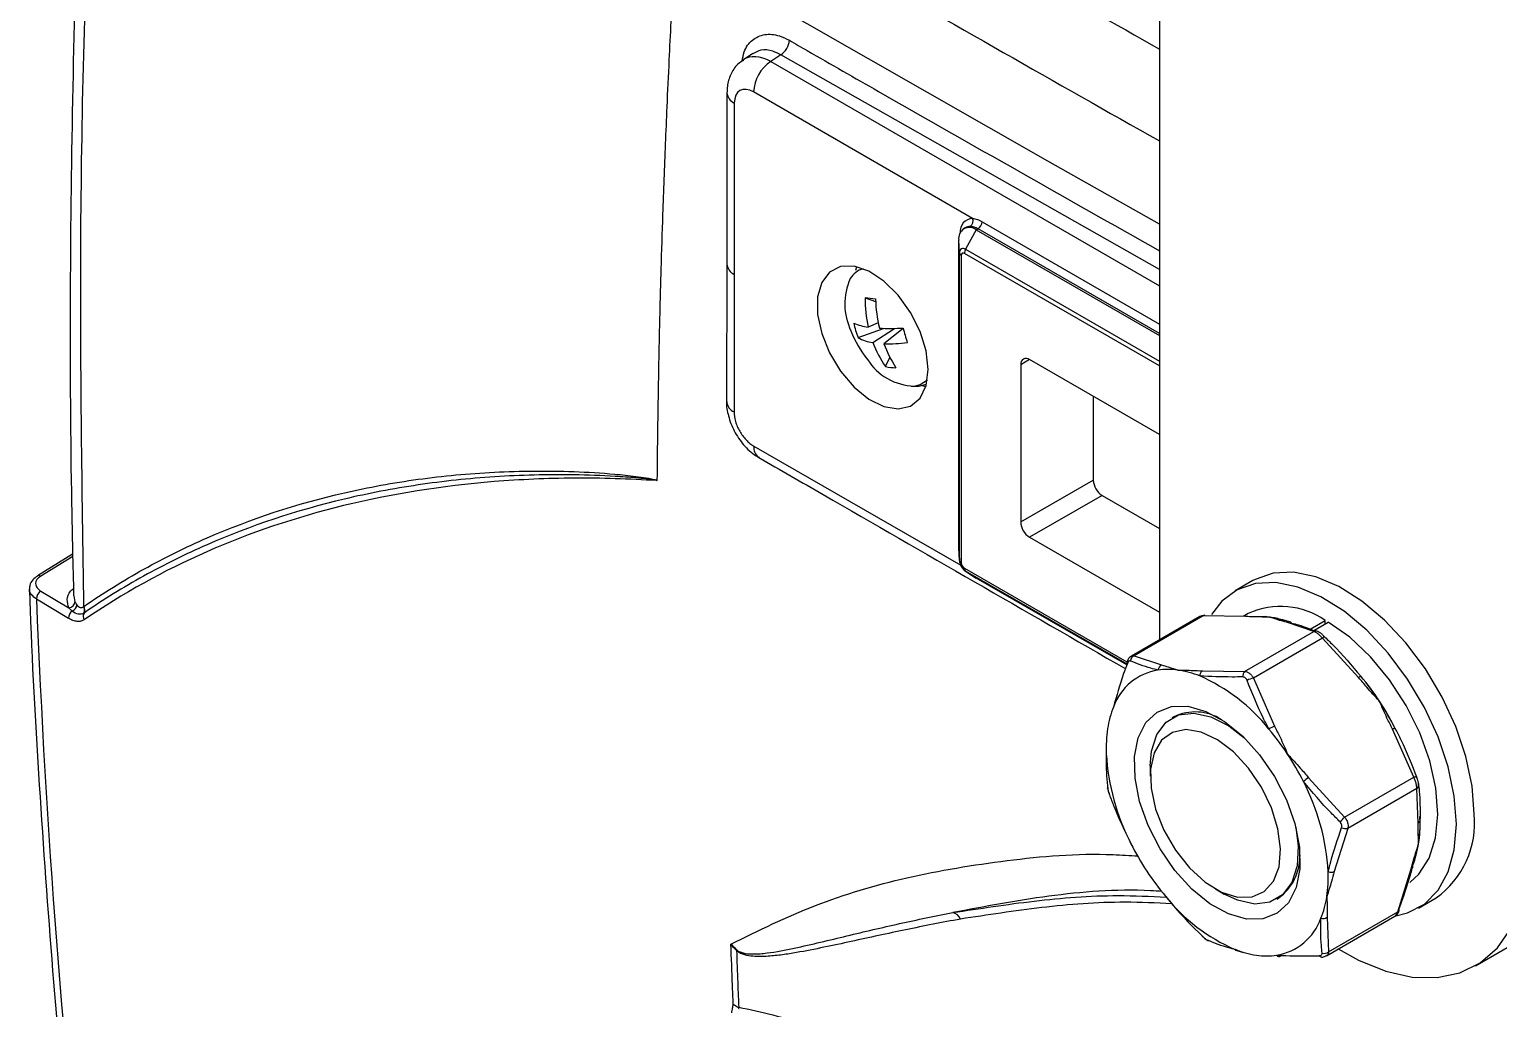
# Model space of a CAD drawing. Extents: x 14.8 to 109.8, y 1.6 to 86.6.
# Drawn here: x 69.389 to 72.897, y 6.432 to 8.771 of the extents above; entities that cross this region are included whole.
import ezdxf

# ---------------------------------------------------------------- set-up
doc = ezdxf.new("R2010")
doc.units = 0
doc.header["$MEASUREMENT"] = 0
doc.layers.add('OBJECT', color=7, linetype='CONTINUOUS')

msp = doc.modelspace()

# ---------------------------------------------------------------- linework, layer by layer
at = {"layer": 'OBJECT'}
for p, q in [((72.0877, 12.7404), (72.0877, 7.3308)), ((71.1171, 8.7141), (71.0943, 8.699)), ((71.1838, 8.7106), (71.1594, 8.6945)), ((72.0877, 8.1978), (71.1838, 8.7106)), ((71.1594, 8.6945), (72.0877, 8.1587)), ((71.055, 8.6199), (71.055, 8.2106)), ((71.0726, 8.5954), (71.0726, 8.1861)), ((71.6415, 8.32), (71.1185, 8.6219)), ((71.6237, 8.2972), (71.6199, 8.2948)), ((71.6503, 8.2923), (71.6249, 8.2461)), ((71.6503, 8.2923), (71.6545, 8.2948)), ((71.6503, 8.2923), (72.0877, 8.0397)), ((72.0877, 8.0447), (71.6545, 8.2948)), ((71.6647, 8.3118), (72.0877, 8.0675)), ((71.6102, 8.2376), (71.6084, 8.268)), ((71.6084, 7.5332), (71.6084, 8.268)), ((71.6249, 8.2461), (72.0877, 7.9789)), ((71.055, 8.2106), (71.0542, 7.8823)), ((71.6102, 7.5028), (71.6102, 8.2376)), ((71.6146, 8.2318), (71.6146, 7.4969)), ((72.0877, 7.9673), (71.622, 8.2361)), ((71.3643, 8.2043), (71.362, 8.1956)), ((71.3849, 8.1298), (71.41, 8.1213)), ((71.4162, 8.07), (71.3922, 8.0602)), ((71.368, 8.0351), (71.429, 8.0571)), ((71.4032, 8.0231), (71.4553, 8.0571)), ((71.4758, 8.0568), (71.4298, 8.0205)), ((71.4336, 7.9657), (71.4442, 7.9876)), ((71.7776, 7.9826), (71.7564, 7.9703)), ((71.7564, 7.9703), (71.7564, 7.5947)), ((72.0877, 7.8035), (71.7776, 7.9826)), ((71.521, 7.9203), (71.5297, 7.9179)), ((71.9296, 7.8948), (71.9296, 7.6947)), ((71.1189, 7.776), (71.6133, 7.4911)), ((71.7564, 7.5947), (71.9296, 7.6947)), ((71.9508, 7.658), (71.7776, 7.558)), ((71.9508, 7.658), (72.0877, 7.579)), ((71.7776, 7.558), (72.0877, 7.3789)), ((69.4928, 7.5178), (69.4086, 7.4657)), ((69.493, 7.5125), (69.4165, 7.4652)), ((71.6102, 7.5028), (71.6084, 7.5332)), ((71.6085, 7.5294), (71.6084, 7.5332)), ((71.6085, 7.5294), (71.6102, 7.5015)), ((71.622, 7.484), (72.0097, 7.2602)), ((71.6238, 7.478), (71.6471, 7.4625)), ((71.6249, 7.4773), (71.6503, 7.4605)), ((72.0103, 7.2548), (71.6249, 7.4773)), ((71.6503, 7.4605), (71.6471, 7.4625)), ((72.0097, 7.253), (71.6503, 7.4605)), ((72.3109, 7.4546), (72.2685, 7.4301)), ((69.4061, 7.4106), (69.4828, 7.3645)), ((69.4169, 7.4294), (69.4839, 7.3892)), ((69.4954, 7.4183), (69.4983, 7.4042)), ((72.1841, 7.3686), (72.0206, 7.2742)), ((72.1923, 7.3702), (72.0274, 7.275)), ((72.2932, 7.3688), (72.1923, 7.3702)), ((72.2997, 7.376), (72.2876, 7.3689)), ((72.2909, 7.2377), (72.4559, 7.3329)), ((72.3982, 7.356), (72.382, 7.3607)), ((72.4559, 7.3329), (72.3909, 7.355)), ((72.4474, 7.3384), (72.4837, 7.3594)), ((72.456, 7.3352), (72.4908, 7.3553)), ((72.4837, 7.3512), (72.4837, 7.3594)), ((72.0877, 7.3308), (72.088, 7.3131)), ((72.4768, 7.3168), (72.3119, 7.2216)), ((72.5633, 7.2227), (72.4768, 7.3168)), ((72.0274, 7.275), (72.0923, 7.2529)), ((72.1901, 7.2391), (72.2909, 7.2377)), ((72.3119, 7.2216), (72.3625, 7.1068)), ((72.1218, 7.1289), (72.1176, 7.1265)), ((72.6947, 6.9849), (72.6441, 7.0996)), ((72.0658, 7.012), (72.0658, 6.9875)), ((72.4433, 6.9837), (72.5297, 6.8896)), ((72.5297, 6.8896), (72.6947, 6.9849)), ((72.7022, 6.9576), (72.5372, 6.8624)), ((72.7057, 6.8753), (72.7022, 6.9576)), ((72.5372, 6.8624), (72.5049, 6.7594)), ((72.6565, 6.663), (72.6888, 6.766)), ((72.2213, 6.7181), (72.2425, 6.7058)), ((72.3676, 6.6934), (72.3718, 6.6959)), ((72.706, 6.6723), (72.7484, 6.6968)), ((72.4863, 6.5583), (72.6499, 6.6527)), ((72.488, 6.6501), (72.4915, 6.5678)), ((72.4915, 6.5678), (72.6565, 6.663)), ((72.8421, 6.5344), (72.9765, 6.612)), ((72.2722, 6.5708), (72.2884, 6.5662)), ((72.4711, 6.5567), (72.3772, 6.558))]:
    msp.add_line(p, q, dxfattribs=at)
at = {"layer": 'OBJECT', "flags": 128}
for points in [[(72.0877, 8.3057), (71.8212, 8.4563), (71.1059, 8.8656)], [(71.5354, 7.9591), (71.5305, 8.0032), (71.5161, 8.0498), (71.4933, 8.0953), (71.4638, 8.1363), (71.4298, 8.1699), (71.3938, 8.1936), (71.3584, 8.2055), (71.3264, 8.2048), (71.3, 8.1916), (71.2812, 8.1668), (71.2715, 8.1323), (71.2715, 8.0906), (71.2812, 8.0448), (71.3, 7.9984), (71.3264, 7.9547), (71.3584, 7.917), (71.3938, 7.8881), (71.4298, 7.8701), (71.4638, 7.8645), (71.4933, 7.8715), (71.5161, 7.8907), (71.5305, 7.9206), (71.5354, 7.9591)], [(71.5025, 7.9194), (71.5167, 7.9231), (71.5335, 7.9341)], [(71.4952, 7.919), (71.5129, 7.9187), (71.5314, 7.9241)], [(72.839, 6.8971), (72.834, 6.9638), (72.8193, 7.034), (72.7952, 7.1056), (72.7626, 7.1762), (72.7225, 7.2436), (72.6762, 7.3056), (72.6253, 7.3602), (72.5712, 7.4057), (72.5158, 7.4406), (72.4608, 7.4637), (72.4081, 7.4744), (72.3592, 7.4722), (72.3159, 7.4573), (72.3109, 7.4546)], [(72.7966, 6.8726), (72.7916, 6.9393), (72.7769, 7.0095), (72.7528, 7.0811), (72.7202, 7.1517), (72.6801, 7.2191), (72.6338, 7.2811), (72.5828, 7.3358), (72.5288, 7.3812), (72.4733, 7.4161), (72.4184, 7.4392), (72.3656, 7.4499), (72.3168, 7.4477), (72.2734, 7.4328), (72.2369, 7.4057), (72.2123, 7.3737)], [(72.3874, 7.3588), (72.3405, 7.3684), (72.3034, 7.3674)], [(72.6856, 6.7335), (72.7071, 6.7531), (72.7317, 6.7915), (72.747, 6.8397), (72.7524, 6.8961), (72.7477, 6.9583), (72.733, 7.0241), (72.709, 7.0909), (72.6766, 7.1562), (72.6369, 7.2175), (72.5916, 7.2725), (72.5422, 7.319), (72.4908, 7.3553)], [(72.5633, 7.2227), (72.5645, 7.2237), (72.5656, 7.2245), (72.5665, 7.2252), (72.5672, 7.2258), (72.5678, 7.2262), (72.5681, 7.2264), (72.5683, 7.2265), (72.5682, 7.2265)], [(72.4109, 6.8739), (72.4218, 6.818), (72.4228, 6.7662), (72.414, 6.7211), (72.3957, 6.685), (72.3689, 6.6597), (72.3349, 6.6464), (72.2955, 6.6459), (72.2525, 6.6581), (72.2082, 6.6825), (72.1647, 6.7177), (72.1243, 6.7622), (72.089, 6.8135), (72.0605, 6.8692), (72.0403, 6.9264), (72.0294, 6.9823), (72.0284, 7.0341), (72.0372, 7.0792), (72.0555, 7.1153), (72.0823, 7.1406), (72.1163, 7.1539), (72.1557, 7.1544), (72.1987, 7.1422), (72.243, 7.1178), (72.2865, 7.0826), (72.3269, 7.0381), (72.3622, 6.9868), (72.3907, 6.9311), (72.4109, 6.8739)], [(72.0658, 7.012), (72.0687, 7.0471), (72.0814, 7.0868), (72.1034, 7.1162), (72.1335, 7.1336), (72.17, 7.138), (72.2107, 7.1291), (72.2532, 7.1076), (72.2894, 7.0798)], [(72.3314, 6.9612), (72.3005, 7.0066), (72.2648, 7.0452), (72.2262, 7.0744), (72.1874, 7.0926), (72.1507, 7.0985), (72.1185, 7.0918), (72.0927, 7.073), (72.075, 7.0431), (72.0665, 7.004), (72.0677, 6.9583), (72.0786, 6.9088), (72.0984, 6.8586), (72.126, 6.8108), (72.1596, 6.7685), (72.197, 6.7343), (72.236, 6.7104), (72.274, 6.6983), (72.3088, 6.6987), (72.338, 6.7115), (72.36, 6.7361), (72.3732, 6.7709), (72.3768, 6.8136), (72.3707, 6.8616), (72.3553, 6.9119), (72.3314, 6.9612)], [(72.6507, 7.1008), (72.6506, 7.1011), (72.6503, 7.1013), (72.6497, 7.1013), (72.649, 7.1012), (72.648, 7.101), (72.6469, 7.1007), (72.6456, 7.1002), (72.6441, 7.0996)], [(72.7021, 6.984), (72.702, 6.9845), (72.7017, 6.9849), (72.7011, 6.9852), (72.7003, 6.9854), (72.6992, 6.9854), (72.6979, 6.9853), (72.6964, 6.9852), (72.6947, 6.9849)], [(71.9645, 6.9567), (71.964, 6.9583), (71.9638, 6.9592)], [(72.413, 6.8656), (72.419, 6.8204), (72.4164, 6.7728), (72.4038, 6.7331), (72.3817, 6.7037), (72.3516, 6.6863), (72.3151, 6.6819), (72.2744, 6.6908), (72.2425, 6.7058)], [(72.6521, 6.6537), (72.6801, 6.6605), (72.7202, 6.6817), (72.7528, 6.7147), (72.7769, 6.7585), (72.7916, 6.8117), (72.7966, 6.8726)], [(72.5144, 6.5745), (72.5627, 6.5477), (72.628, 6.5214), (72.6911, 6.5074), (72.7506, 6.5062), (72.8052, 6.5176), (72.8536, 6.5415), (72.8948, 6.5774), (72.9278, 6.6244), (72.952, 6.6815), (72.9667, 6.7473), (72.9716, 6.8206)], [(72.1899, 6.6048), (72.1899, 6.6048), (72.1902, 6.6049)]]:
    msp.add_lwpolyline(points, dxfattribs=at)
at = {"layer": 'OBJECT'}
for centre, radius, start, end in [((125.4911, 103.1111), 108.6382, 240.103942, 240.556099), ((125.6337, 103.2334), 108.6239, 240.269785, 240.465412), ((71.1575, 8.7494), 0.0468, 304.0976, 354.9363), ((71.2111, 8.6176), 0.0927, 123.8501, 177.3046), ((71.0846, 8.6226), 0.0297, 185.1729, 246.176), ((71.643, 8.2887), 0.0313, 92.7023, 186.1205), ((71.6255, 8.314), 0.0172, 307.5382, 20.4398), ((71.6339, 8.2722), 0.0259, 50.7967, 189.2139), ((71.6351, 8.279), 0.0214, 87.7753, 121.9083), ((71.6413, 8.3143), 0.0235, 304.0839, 353.7835), ((71.6192, 8.2391), 0.00906, 50.7966, 189.2141), ((71.6434, 8.2354), 0.0214, 150.0342, 178.1525), ((71.0846, 8.2132), 0.0297, 185.1434, 246.1764), ((71.6178, 8.2388), 0.00773, 188.8478, 245.1293), ((71.6191, 8.2326), 0.0046, 50.7959, 189.2155), ((71.4854, 8.1155), 0.1489, 156.0807, 205.6573), ((71.3954, 8.1474), 0.0543, 106.1879, 148.2626), ((71.3379, 7.5352), 0.5964, 83.0782, 85.4792), ((71.6926, 8.1268), 0.3076, 179.4447, 192.4999), ((71.7673, 8.1381), 0.3576, 181.7289, 193.0128), ((71.4081, 8.1853), 0.1261, 246.4317, 262.7588), ((71.5773, 8.116), 0.2244, 191.8989, 201.1352), ((71.5954, 8.1468), 0.2624, 201.4013, 218.5933), ((71.418, 8.1246), 0.1026, 240.8277, 261.7365), ((71.4438, 8.5555), 0.4985, 267.1335, 273.6428), ((72.3828, 8.3082), 0.9413, 195.417, 197.6169), ((71.6345, 8.1088), 0.2466, 200.3161, 215.449), ((71.4404, 8.3673), 0.347, 268.2566, 277.507), ((71.6838, 8.1117), 0.2699, 199.7657, 213.3855), ((71.5051, 8.0546), 0.1352, 211.9284, 268.8933), ((71.4576, 8.0797), 0.1165, 258.1201, 270.437), ((71.7693, 7.9724), 0.0131, 50.7968, 189.2139), ((71.0845, 7.8852), 0.0303, 185.4218, 245.4067), ((71.1491, 7.7731), 0.0303, 174.5369, 234.134), ((71.9757, 7.6968), 0.0461, 182.6055, 237.3945), ((71.8024, 7.5968), 0.0461, 182.6055, 237.3945), ((71.6178, 7.5039), 0.00773, 188.8478, 245.1293), ((71.6421, 7.5042), 0.0319, 182.6054, 237.3945), ((71.6307, 7.4977), 0.0162, 182.6048, 237.3948), ((71.6297, 7.4834), 0.00773, 174.8757, 231.1495), ((69.4121, 7.4587), 0.00782, 55.8851, 115.8656), ((69.4286, 7.4102), 0.0225, 121.2262, 178.9918), ((69.4819, 7.4055), 0.0164, 276.8264, 355.3997), ((69.5056, 7.364), 0.0228, 128.4257, 178.7726), ((69.4851, 7.3986), 0.0179, 290.698, 353.5331), ((69.5325, 7.3693), 0.0148, 148.2334, 214.6995), ((69.5064, 7.3845), 0.015, 328.1294, 32.7953), ((69.5073, 7.3848), 0.0147, 328.3381, 33.8658), ((72.1959, 7.3663), 0.00537, 91.1518, 131.9638), ((72.3772, 7.2066), 0.1862, 55.1319, 114.5848), ((72.3206, 7.1549), 0.2145, 73.5567, 81.7885), ((72.3958, 7.3457), 0.0105, 76.9136, 117.8459), ((72.3958, 7.3461), 0.0102, 44.5007, 75.9052), ((72.4609, 7.3217), 0.0122, 66.6157, 114.2233), ((72.4694, 7.326), 0.0118, 309.0915, 340.4176), ((72.0342, 7.26), 0.0165, 114.4895, 171.6855), ((72.1057, 7.1068), 0.1357, 99.1778, 160.3242), ((72.0151, 7.2596), 0.00497, 164.8007, 215.6739), ((72.1004, 7.2385), 0.0165, 119.311, 172.0117), ((72.1076, 7.0773), 0.1652, 81.5089, 98.2017), ((72.0981, 7.0126), 0.2306, 68.1704, 81.5286), ((72.2004, 7.226), 0.0166, 128.4402, 177.8254), ((72.0097, 6.8287), 0.4344, 38.6376, 66.3755), ((72.3039, 7.2256), 0.0176, 137.0753, 184.1832), ((72.3243, 7.164), 0.0589, 102.1718, 117.6926), ((72.092, 6.8252), 0.6228, 33.2358, 40.1176), ((72.0795, 6.8158), 0.6383, 26.4292, 40.0216), ((72.071, 6.8109), 0.6482, 26.5721, 33.2729), ((72.1903, 7.0673), 0.2288, 158.1322, 171.5593), ((72.1731, 7.0233), 0.1174, 57.4726, 115.8907), ((72.2815, 7.0533), 0.3211, 171.4828, 182.1906), ((72.3983, 7.0205), 0.0934, 112.5362, 121.8122), ((71.8728, 6.6986), 0.6228, 33.2358, 40.1176), ((72.492, 7.0714), 0.5322, 183.272, 207.4577), ((71.8518, 6.6843), 0.6482, 26.5721, 33.2729), ((73.0632, 6.195), 1.0032, 128.1662, 129.0279), ((71.9592, 6.7289), 0.5322, 3.272, 27.4577), ((72.6953, 6.9666), 0.0113, 307.3429, 5.7438), ((72.398, 7.0047), 0.1749, 313.6537, 318.8581), ((72.4271, 6.8728), 0.283, 339.6557, 3.6503), ((72.7013, 6.883), 0.00894, 300.0688, 18.0968), ((72.3889, 6.8735), 0.3211, 351.4828, 2.1906), ((72.6213, 6.8749), 0.2188, 305.5009, 5.8111), ((72.5327, 6.8851), 0.0232, 244.0407, 281.1968), ((72.5994, 7.116), 0.6482, 206.5721, 213.2729), ((72.4801, 6.8596), 0.2288, 338.1317, 351.5598), ((72.2995, 6.7964), 0.1238, 305.7262, 1.0383), ((72.6869, 6.7719), 0.00613, 288.4249, 23.7591), ((72.5784, 7.1017), 0.6228, 213.2358, 220.1176), ((72.1697, 6.747), 0.3211, 351.4828, 2.1906), ((72.4976, 6.7785), 0.0205, 249.8519, 290.8785), ((72.4415, 6.9716), 0.4344, 218.6376, 246.3755), ((72.2609, 6.733), 0.2288, 338.1317, 351.5598), ((72.6555, 6.668), 0.00505, 281.2307, 336.3126), ((72.6553, 6.6673), 0.00496, 344.638, 35.6962), ((71.5885, 6.6358), 0.0261, 22.7195, 77.6982), ((72.3455, 6.6935), 0.1357, 279.1778, 340.3242), ((72.4779, 6.6661), 0.0189, 255.7811, 302.1656), ((72.2094, 6.6045), 0.0116, 222.3337, 246.3122), ((71.0418, 6.5936), 0.0429, 327.4042, 329.9327), ((72.3531, 6.7877), 0.2306, 248.1705, 261.5284), ((72.2746, 6.5808), 0.0102, 224.5042, 255.9894), ((72.4802, 6.582), 0.0182, 256.7129, 308.553), ((72.3436, 6.723), 0.1652, 261.5092, 278.2017), ((72.373, 6.5641), 0.00745, 218.2567, 304.7862), ((72.4752, 6.5622), 0.00694, 210.5616, 265.8144)]:
    msp.add_arc(centre, radius, start, end, dxfattribs=at)
for centre, major_axis, ratio, start_param, end_param in [((71.161, 8.5933), (-0.0656, 0.1064), 0.577031, 5.481752, 6.304724), ((71.1186, 8.5688), (-0.0325, 0.0564), 0.576679, 5.498477, 7.068056)]:
    msp.add_ellipse(centre, major_axis=major_axis, ratio=ratio, start_param=start_param, end_param=end_param, dxfattribs=at)
for points, knots in [([(69.5384, 9.7381), (69.535, 9.6782), (69.5226, 9.4612), (69.5049, 9.0814), (69.4909, 8.6006), (69.4855, 8.1161), (69.4877, 7.7217), (69.4933, 7.4908), (69.4951, 7.4183)], [0, 0, 0, 0, 0.07599, 0.274924, 0.483469, 0.693869, 0.903808, 1, 1, 1, 1]), ([(69.5615, 9.7243), (69.5511, 9.5276), (69.5248, 9.0253), (69.5056, 8.2451), (69.5146, 7.6719), (69.519, 7.3926)], [0, 0, 0, 0, 0.248105, 0.633725, 1, 1, 1, 1]), ([(70.9242, 8.8473), (70.9242, 8.8473), (70.9231, 8.8279), (70.9205, 8.7783), (70.9161, 8.6912), (70.9117, 8.594), (70.9065, 8.471), (70.9017, 8.3417), (70.898, 8.2234), (70.8958, 8.1464), (70.8948, 8.1072), (70.8943, 8.0866), (70.8942, 8.0805)], [0.0237699, 0.0237699, 0.0237699, 0.0237699, 0.0237952, 0.04759, 0.0849764, 0.131375, 0.1678241, 0.2374899, 0.2922153, 0.3154556, 0.3337149, 0.3412994, 0.3412994, 0.3412994, 0.3412994]), ([(71.0915, 8.6951), (71.0927, 8.7029), (71.0961, 8.7244), (71.1149, 8.7479), (71.1441, 8.7616), (71.1758, 8.7593), (71.1961, 8.7492), (71.2042, 8.7453)], [0, 0, 0, 0, 0.1334663, 0.3717917, 0.6093444, 0.8458011, 1, 1, 1, 1]), ([(71.2042, 8.7453), (71.2183, 8.7371), (71.2891, 8.6964), (71.5825, 8.528), (71.8637, 8.369), (72.0877, 8.2424)], [0, 0, 0, 0, 0.048345, 0.241725, 1, 1, 1, 1]), ([(71.1838, 8.7106), (71.1773, 8.7138), (71.1611, 8.7219), (71.1369, 8.7244), (71.1232, 8.7164), (71.1171, 8.7128)], [0, 0, 0, 0, 0.264618, 0.670396, 1, 1, 1, 1]), ([(71.0948, 8.6973), (71.0899, 8.6945), (71.0764, 8.6865), (71.063, 8.664), (71.0558, 8.6402), (71.0552, 8.6252), (71.055, 8.6199)], [0, 0, 0, 0, 0.183469, 0.509729, 0.82777, 1, 1, 1, 1]), ([(71.6415, 8.32), (71.6452, 8.3195), (71.6491, 8.3186), (71.6568, 8.3158), (71.6607, 8.314), (71.6647, 8.3118)], [0, 0, 0, 0, 0.5, 0.5, 1, 1, 1, 1]), ([(71.6545, 8.2948), (71.6513, 8.2967), (71.6481, 8.298), (71.6419, 8.2999), (71.6388, 8.3004), (71.6359, 8.3004)], [0, 0, 0, 0, 0.5, 0.5, 1, 1, 1, 1]), ([(71.0726, 8.1861), (71.0726, 8.1254), (71.0725, 8.0649), (71.0723, 8.0043), (71.0722, 7.9554), (71.072, 7.9065), (71.0719, 7.8576)], [0, 0, 0, 0, 0.00565795, 0.00565795, 0.00565795, 0.01022995, 0.01022995, 0.01022995, 0.01022995]), ([(70.8942, 8.0805), (70.893, 8.0296), (70.891, 7.934), (70.8891, 7.8094), (70.8883, 7.7358), (70.888, 7.7066)], [0.3412994, 0.3412994, 0.3412994, 0.3412994, 0.4051377, 0.4612498, 0.4981218, 0.4981218, 0.4981218, 0.4981218]), ([(71.0543, 7.8824), (71.0543, 7.8824), (71.0531, 7.8711), (71.058, 7.8469), (71.0711, 7.8111), (71.0943, 7.778), (71.1154, 7.757), (71.1293, 7.7502), (71.1316, 7.7491)], [0, 0, 0, 0, 0.001183, 0.221488, 0.455856, 0.698694, 0.950986, 1, 1, 1, 1]), ([(71.0719, 7.8576), (71.0718, 7.8505), (71.073, 7.8427), (71.0766, 7.8308), (71.078, 7.8267), (71.0814, 7.8189), (71.0834, 7.815), (71.09, 7.8036), (71.0952, 7.7966), (71.1037, 7.7876), (71.1067, 7.7848), (71.1127, 7.7799), (71.1158, 7.7778), (71.1189, 7.776)], [0, 0, 0, 0, 0.25, 0.25, 0.375, 0.375, 0.5, 0.5, 0.75, 0.75, 0.875, 0.875, 1, 1, 1, 1]), ([(71.1313, 7.7486), (71.1825, 7.7191), (71.4746, 7.5505), (71.7667, 7.3822), (72.0075, 7.2435)], [0, 0, 0, 0, 0.175259, 1, 1, 1, 1]), ([(69.5196, 7.393), (69.5658, 7.425), (69.6135, 7.4545), (69.7119, 7.5092), (69.7624, 7.5341), (69.9181, 7.602), (70.0272, 7.638), (70.1992, 7.6775), (70.2578, 7.6883), (70.3772, 7.7047), (70.438, 7.7104), (70.5621, 7.7167), (70.6253, 7.7173), (70.7221, 7.7137), (70.7547, 7.7118), (70.804, 7.7074), (70.8206, 7.7057), (70.8456, 7.7026), (70.854, 7.7014), (70.8666, 7.6994), (70.8708, 7.6986), (70.8772, 7.6973), (70.8794, 7.6968), (70.8826, 7.696), (70.8837, 7.6957), (70.8854, 7.6951), (70.8859, 7.6949), (70.8867, 7.6945), (70.887, 7.6943), (70.8876, 7.694), (70.888, 7.6937), (70.888, 7.6933)], [0, 0, 0, 0, 0.125, 0.125, 0.25, 0.25, 0.5, 0.5, 0.625, 0.625, 0.75, 0.75, 0.875, 0.875, 0.9375, 0.9375, 0.96875, 0.96875, 0.984375, 0.984375, 0.992188, 0.992188, 0.996094, 0.996094, 0.998047, 0.998047, 0.999023, 0.999023, 0.999512, 0.999512, 1, 1, 1, 1]), ([(70.8879, 7.6934), (70.8879, 7.6935), (70.8878, 7.6936), (70.8876, 7.6936), (70.8876, 7.6937), (70.8873, 7.6938), (70.8872, 7.6938), (70.8868, 7.694), (70.8865, 7.6941), (70.8857, 7.6943), (70.8852, 7.6944), (70.8836, 7.6947), (70.8825, 7.6949), (70.8793, 7.6954), (70.8772, 7.6957), (70.8709, 7.6966), (70.8667, 7.6971), (70.8542, 7.6984), (70.8459, 7.6992), (70.821, 7.7014), (70.8045, 7.7025), (70.7553, 7.7054), (70.7227, 7.7066), (70.6259, 7.7081), (70.5626, 7.7065), (70.4383, 7.6984), (70.3773, 7.6919), (70.2577, 7.6741), (70.199, 7.6629), (70.0266, 7.622), (69.9173, 7.5856), (69.7617, 7.5175), (69.7113, 7.4925), (69.6132, 7.4381), (69.5658, 7.4087), (69.5199, 7.3771)], [0, 0, 0, 0, 0.000122, 0.000122, 0.000244, 0.000244, 0.000488, 0.000488, 0.000977, 0.000977, 0.001953, 0.001953, 0.003906, 0.003906, 0.007813, 0.007813, 0.015625, 0.015625, 0.03125, 0.03125, 0.0625, 0.0625, 0.125, 0.125, 0.25, 0.25, 0.375, 0.375, 0.5, 0.5, 0.75, 0.75, 0.875, 0.875, 1, 1, 1, 1]), ([(70.8879, 7.6933), (70.8211, 7.6976), (70.7552, 7.6996), (70.6254, 7.6988), (70.5615, 7.696), (70.3739, 7.6808), (70.2542, 7.6616), (70.0255, 7.6056), (69.9165, 7.5689), (69.7098, 7.478), (69.6121, 7.4238), (69.5203, 7.3609)], [0, 0, 0, 0, 0.125, 0.125, 0.25, 0.25, 0.5, 0.5, 0.75, 0.75, 1, 1, 1, 1]), ([(69.4091, 7.4653), (69.4049, 7.4625), (69.3965, 7.4568), (69.3898, 7.4451), (69.39, 7.4371), (69.3901, 7.434)], [0, 0, 0, 0, 0.371534, 0.755966, 1, 1, 1, 1]), ([(69.4165, 7.4652), (69.4087, 7.4603), (69.4043, 7.4538), (69.4045, 7.444), (69.4056, 7.4407), (69.4099, 7.4346), (69.413, 7.4318), (69.4169, 7.4294)], [0, 0, 0, 0, 0.5, 0.5, 0.75, 0.75, 1, 1, 1, 1]), ([(69.3895, 7.434), (69.3901, 7.4175), (69.3956, 7.2501), (69.414, 6.9364), (69.4459, 6.4941), (69.4797, 6.1215), (69.5059, 5.899), (69.5152, 5.8196)], [0, 0, 0, 0, 0.029788, 0.301844, 0.575089, 0.848367, 1, 1, 1, 1]), ([(69.4061, 7.4106), (69.402, 7.4137), (69.3939, 7.4199), (69.389, 7.4285), (69.3899, 7.4332), (69.39, 7.434)], [0, 0, 0, 0, 0.454409, 0.908763, 1, 1, 1, 1]), ([(69.4839, 7.3892), (69.4818, 7.3959), (69.4777, 7.4092), (69.483, 7.4259), (69.4922, 7.4336), (69.4947, 7.4358)], [0, 0, 0, 0, 0.420629, 0.841251, 1, 1, 1, 1]), ([(69.5191, 7.3766), (69.5153, 7.3743), (69.5108, 7.3735), (69.5014, 7.3753), (69.4963, 7.3779), (69.4914, 7.3819)], [0, 0, 0, 0, 0.5, 0.5, 1, 1, 1, 1]), ([(69.5029, 7.3966), (69.5052, 7.3933), (69.5081, 7.3911), (69.5138, 7.3898), (69.5166, 7.3907), (69.519, 7.3926)], [0, 0, 0, 0, 0.5, 0.5, 1, 1, 1, 1]), ([(72.1923, 7.3702), (72.1901, 7.3702), (72.1869, 7.3702), (72.1849, 7.3687), (72.1843, 7.3683)], [0, 0, 0, 0, 0.707765, 1, 1, 1, 1]), ([(72.1958, 7.3713), (72.1936, 7.3713), (72.1895, 7.3713), (72.186, 7.3693), (72.1844, 7.3684)], [0, 0, 0, 0, 0.54825, 1, 1, 1, 1]), ([(72.3512, 7.3672), (72.351, 7.3672), (72.3392, 7.3674), (72.3193, 7.3676), (72.3007, 7.3685), (72.2932, 7.3688)], [0, 0, 0, 0, 0.0100393, 0.5998966, 1, 1, 1, 1]), ([(72.3909, 7.355), (72.3853, 7.3565), (72.3715, 7.3602), (72.359, 7.3646), (72.3514, 7.3672), (72.3512, 7.3672)], [0, 0, 0, 0, 0.400105, 0.989964, 1, 1, 1, 1]), ([(69.5203, 7.3609), (69.518, 7.3593), (69.5154, 7.3582), (69.5098, 7.3569), (69.5067, 7.3567), (69.5003, 7.3573), (69.497, 7.3581), (69.49, 7.3606), (69.4864, 7.3623), (69.4828, 7.3645)], [0, 0, 0, 0, 0.25, 0.25, 0.5, 0.5, 0.75, 0.75, 1, 1, 1, 1]), ([(72.403, 7.3532), (72.4087, 7.3517), (72.4298, 7.3463), (72.4473, 7.339), (72.4601, 7.3337)], [0, 0, 0, 0, 0.270696, 1, 1, 1, 1]), ([(72.4768, 7.3168), (72.4748, 7.3191), (72.4708, 7.3236), (72.4643, 7.3289), (72.4593, 7.3318), (72.4567, 7.3326), (72.4559, 7.3329)], [0, 0, 0, 0, 0.28698, 0.578766, 0.858868, 1, 1, 1, 1]), ([(72.4805, 7.322), (72.4794, 7.323), (72.4764, 7.3259), (72.4714, 7.33), (72.4676, 7.3319), (72.4657, 7.3328)], [0, 0, 0, 0, 0.219088, 0.610139, 1, 1, 1, 1]), ([(72.4802, 7.322), (72.4874, 7.315), (72.5184, 7.2849), (72.5466, 7.2519), (72.5682, 7.2265)], [0, 0, 0, 0, 0.230777, 1, 1, 1, 1]), ([(72.0206, 7.2741), (72.019, 7.273), (72.0156, 7.2707), (72.0123, 7.266), (72.011, 7.2624), (72.0105, 7.2608)], [0, 0, 0, 0, 0.3344171, 0.7162708, 1, 1, 1, 1]), ([(72.0179, 7.2624), (72.0175, 7.2625), (72.0165, 7.2628), (72.0147, 7.2623), (72.0126, 7.2603), (72.0116, 7.2579), (72.011, 7.2567)], [0, 0, 0, 0, 0.142535, 0.421894, 0.71162, 1, 1, 1, 1]), ([(72.0841, 7.2408), (72.0784, 7.2422), (72.0538, 7.2483), (72.0335, 7.2563), (72.0179, 7.2624)], [0, 0, 0, 0, 0.230785, 1, 1, 1, 1]), ([(72.0206, 7.2741), (72.022, 7.2747), (72.0242, 7.2757), (72.0265, 7.2752), (72.0274, 7.275)], [0, 0, 0, 0, 0.653642, 1, 1, 1, 1]), ([(72.011, 7.2567), (72.008, 7.2485), (71.995, 7.2132), (71.9854, 7.1789), (71.9779, 7.1525)], [0, 0, 0, 0, 0.230777, 1, 1, 1, 1]), ([(72.0923, 7.2529), (72.0979, 7.2514), (72.1117, 7.2477), (72.1243, 7.2433), (72.1319, 7.2407), (72.132, 7.2407)], [0, 0, 0, 0, 0.400104, 0.98996, 1, 1, 1, 1]), ([(72.132, 7.2407), (72.1322, 7.2407), (72.1441, 7.2405), (72.1639, 7.2403), (72.1826, 7.2394), (72.1901, 7.2391)], [0, 0, 0, 0, 0.010037, 0.599895, 1, 1, 1, 1]), ([(72.2863, 7.2243), (72.278, 7.2243), (72.2423, 7.2239), (72.2092, 7.2254), (72.1838, 7.2267)], [0, 0, 0, 0, 0.230776, 1, 1, 1, 1]), ([(72.2909, 7.2377), (72.2932, 7.2373), (72.2979, 7.2365), (72.3044, 7.232), (72.3091, 7.2267), (72.3112, 7.2229), (72.3119, 7.2216)], [0, 0, 0, 0, 0.286988, 0.57877, 0.858875, 1, 1, 1, 1]), ([(72.2969, 7.2162), (72.2966, 7.2169), (72.2958, 7.2189), (72.2936, 7.2217), (72.2901, 7.224), (72.2875, 7.2242), (72.2863, 7.2243)], [0, 0, 0, 0, 0.142536, 0.421891, 0.711623, 1, 1, 1, 1]), ([(72.349, 7.0999), (72.3445, 7.1087), (72.3247, 7.1467), (72.309, 7.1859), (72.2969, 7.2162)], [0, 0, 0, 0, 0.230785, 1, 1, 1, 1]), ([(72.6129, 7.1665), (72.6127, 7.1667), (72.6026, 7.1777), (72.5855, 7.196), (72.5697, 7.215), (72.5633, 7.2227)], [0, 0, 0, 0, 0.010036, 0.599893, 1, 1, 1, 1]), ([(72.6441, 7.0996), (72.6396, 7.1085), (72.6286, 7.1303), (72.6189, 7.1528), (72.613, 7.1663), (72.6129, 7.1665)], [0, 0, 0, 0, 0.4001067, 0.989964, 1, 1, 1, 1]), ([(72.3625, 7.1068), (72.3669, 7.098), (72.3779, 7.0762), (72.3877, 7.0537), (72.3936, 7.0402), (72.3937, 7.04)], [0, 0, 0, 0, 0.400107, 0.989963, 1, 1, 1, 1]), ([(72.6507, 7.1008), (72.6552, 7.092), (72.6748, 7.0539), (72.6902, 7.0144), (72.7021, 6.984)], [0, 0, 0, 0, 0.230783, 1, 1, 1, 1]), ([(71.9606, 7.041), (71.9604, 7.0342), (71.9594, 7.0045), (71.9623, 6.9775), (71.9645, 6.9567)], [0, 0, 0, 0, 0.230784, 1, 1, 1, 1]), ([(72.3937, 7.04), (72.3938, 7.0398), (72.404, 7.0287), (72.421, 7.0104), (72.4369, 6.9914), (72.4433, 6.9837)], [0, 0, 0, 0, 0.010037, 0.599893, 1, 1, 1, 1]), ([(72.7022, 6.9576), (72.7021, 6.9598), (72.7019, 6.9643), (72.6999, 6.9725), (72.6972, 6.9796), (72.6953, 6.9835), (72.6947, 6.9849)], [0, 0, 0, 0, 0.286986, 0.578769, 0.858871, 1, 1, 1, 1]), ([(72.7065, 6.9677), (72.7063, 6.9689), (72.7059, 6.9719), (72.7043, 6.9778), (72.7027, 6.9829), (72.7017, 6.9852), (72.7016, 6.9855)], [0, 0, 0, 0, 0.229188, 0.5905, 0.95378, 1, 1, 1, 1]), ([(71.9639, 6.9593), (71.9639, 6.9591), (71.9639, 6.9568), (71.9652, 6.9525), (71.9668, 6.9465), (71.968, 6.9435), (71.9684, 6.9425)], [0, 0, 0, 0, 0.03034, 0.468426, 0.823566, 1, 1, 1, 1]), ([(71.9645, 6.9567), (71.9646, 6.9562), (71.9648, 6.9548), (71.9655, 6.9516), (71.9668, 6.9473), (71.9678, 6.9443), (71.9683, 6.9429)], [0, 0, 0, 0, 0.142538, 0.421896, 0.711625, 1, 1, 1, 1]), ([(72.5188, 6.8782), (72.5117, 6.8852), (72.4809, 6.9156), (72.453, 6.9488), (72.4315, 6.9743)], [0, 0, 0, 0, 0.230778, 1, 1, 1, 1]), ([(72.7059, 6.9701), (72.7067, 6.964), (72.7101, 6.9375), (72.7099, 6.9083), (72.7098, 6.8858)], [0, 0, 0, 0, 0.230778, 1, 1, 1, 1]), ([(71.9683, 6.9429), (71.9717, 6.9337), (71.9865, 6.8941), (72.0053, 6.8556), (72.0197, 6.826)], [0, 0, 0, 0, 0.230778, 1, 1, 1, 1]), ([(72.5226, 6.8643), (72.5228, 6.8649), (72.5233, 6.8668), (72.5233, 6.8704), (72.5218, 6.8746), (72.5198, 6.877), (72.5188, 6.8782)], [0, 0, 0, 0, 0.1425404, 0.4218971, 0.7116265, 1, 1, 1, 1]), ([(72.5297, 6.8896), (72.5315, 6.8872), (72.5351, 6.8822), (72.5378, 6.8739), (72.5382, 6.8672), (72.5375, 6.8636), (72.5372, 6.8624)], [0, 0, 0, 0, 0.286984, 0.578769, 0.858871, 1, 1, 1, 1]), ([(72.4906, 6.7593), (72.4925, 6.7671), (72.5012, 6.8013), (72.5133, 6.8369), (72.5226, 6.8643)], [0, 0, 0, 0, 0.230784, 1, 1, 1, 1]), ([(72.7065, 6.826), (72.7064, 6.8261), (72.706, 6.8358), (72.7052, 6.8518), (72.7056, 6.8685), (72.7057, 6.8753)], [0, 0, 0, 0, 0.010037, 0.599895, 1, 1, 1, 1]), ([(72.6888, 6.766), (72.6909, 6.7739), (72.6961, 6.7935), (72.7026, 6.8137), (72.7064, 6.8258), (72.7065, 6.826)], [0, 0, 0, 0, 0.400106, 0.989964, 1, 1, 1, 1]), ([(71.0645, 6.5861), (71.1305, 6.6186), (71.2625, 6.6836), (71.4843, 6.7493), (71.7225, 6.7887), (71.9081, 6.8049), (72.0167, 6.798), (72.0366, 6.7967)], [0, 0, 0, 0, 0.233623, 0.46727, 0.706791, 0.946309, 1, 1, 1, 1]), ([(72.5049, 6.7594), (72.5028, 6.7515), (72.4976, 6.7319), (72.4911, 6.7117), (72.4873, 6.6996), (72.4872, 6.6994)], [0, 0, 0, 0, 0.400105, 0.989963, 1, 1, 1, 1]), ([(72.6905, 6.7672), (72.6891, 6.7617), (72.6808, 6.7302), (72.6691, 6.6973), (72.6594, 6.6702)], [0, 0, 0, 0, 0.172861, 1, 1, 1, 1]), ([(72.0935, 6.7121), (72.0845, 6.7126), (71.9904, 6.7185), (71.8213, 6.7041), (71.6698, 6.6756), (71.5941, 6.6613)], [0, 0, 0, 0, 0.049913, 0.524959, 1, 1, 1, 1]), ([(71.5941, 6.6613), (71.6586, 6.6712), (71.7878, 6.6912), (71.958, 6.705), (72.0653, 6.7003), (72.1037, 6.6986)], [0, 0, 0, 0, 0.390532, 0.782258, 1, 1, 1, 1]), ([(72.1022, 6.7004), (72.1085, 6.6927), (72.1359, 6.6591), (72.1666, 6.6284), (72.1902, 6.6049)], [0, 0, 0, 0, 0.230785, 1, 1, 1, 1]), ([(72.1171, 6.6824), (72.0798, 6.6842), (71.974, 6.6891), (71.8056, 6.6755), (71.677, 6.6557), (71.6126, 6.6459)], [0, 0, 0, 0, 0.213744, 0.60628, 1, 1, 1, 1]), ([(72.4872, 6.6994), (72.4873, 6.6993), (72.4877, 6.6896), (72.4885, 6.6736), (72.4881, 6.6569), (72.488, 6.6501)], [0, 0, 0, 0, 0.010037, 0.599894, 1, 1, 1, 1]), ([(72.6499, 6.6529), (72.6512, 6.6537), (72.6544, 6.6558), (72.6578, 6.6603), (72.6593, 6.6642), (72.6599, 6.666)], [0, 0, 0, 0, 0.275794, 0.660666, 1, 1, 1, 1]), ([(71.6126, 6.6459), (71.5687, 6.6379), (71.5252, 6.6293), (71.4384, 6.6113), (71.3951, 6.6018), (71.3302, 6.5877), (71.3085, 6.583), (71.2649, 6.574), (71.2431, 6.5696), (71.2098, 6.5639), (71.1987, 6.5621), (71.1762, 6.5591), (71.1648, 6.5578), (71.1415, 6.5562), (71.1296, 6.5559), (71.1108, 6.5575), (71.1043, 6.5584), (71.0944, 6.5611), (71.0911, 6.5623), (71.0844, 6.5655), (71.0809, 6.5676), (71.0779, 6.5705)], [0, 0, 0, 0, 0.25, 0.25, 0.5, 0.5, 0.625, 0.625, 0.75, 0.75, 0.8125, 0.8125, 0.875, 0.875, 0.9375, 0.9375, 0.96875, 0.96875, 0.984375, 0.984375, 1, 1, 1, 1]), ([(71.0788, 6.5721), (71.0819, 6.5694), (71.0854, 6.5677), (71.0919, 6.5653), (71.0951, 6.5645), (71.1046, 6.5628), (71.1106, 6.5625), (71.1284, 6.5624), (71.1397, 6.5635), (71.1729, 6.5676), (71.1943, 6.5719), (71.2367, 6.5809), (71.2577, 6.5857), (71.2996, 6.5957), (71.3205, 6.6007), (71.3832, 6.6158), (71.425, 6.6257), (71.5091, 6.6444), (71.5514, 6.6532), (71.5941, 6.6613)], [0, 0, 0, 0, 0.015625, 0.015625, 0.03125, 0.03125, 0.0625, 0.0625, 0.125, 0.125, 0.25, 0.25, 0.375, 0.375, 0.5, 0.5, 0.75, 0.75, 1, 1, 1, 1]), ([(72.476, 6.5643), (72.4754, 6.5704), (72.4724, 6.5966), (72.4729, 6.6255), (72.4733, 6.6478)], [0, 0, 0, 0, 0.2307773, 1, 1, 1, 1]), ([(72.6497, 6.653), (72.6506, 6.6535), (72.6529, 6.6547), (72.6551, 6.6586), (72.6561, 6.6619), (72.6565, 6.663)], [0, 0, 0, 0, 0.291481, 0.762621, 1, 1, 1, 1]), ([(72.1899, 6.6048), (72.19, 6.6047), (72.1909, 6.6038), (72.1918, 6.603), (72.1927, 6.6023)], [0, 0, 0, 0, 0.137218, 1, 1, 1, 1]), ([(72.1902, 6.6049), (72.1907, 6.6043), (72.1924, 6.6028), (72.1952, 6.6003), (72.1984, 6.5979), (72.2, 6.5971), (72.2008, 6.5967)], [0, 0, 0, 0, 0.142536, 0.421891, 0.711623, 1, 1, 1, 1]), ([(72.1927, 6.6023), (72.1937, 6.6015), (72.1966, 6.5988), (72.2005, 6.5959), (72.2037, 6.5945), (72.2048, 6.5941)], [0, 0, 0, 0, 0.24186, 0.729378, 1, 1, 1, 1]), ([(72.2008, 6.5967), (72.2054, 6.5946), (72.2252, 6.5858), (72.249, 6.5789), (72.2674, 6.5737)], [0, 0, 0, 0, 0.230776, 1, 1, 1, 1]), ([(71.07, 6.442), (71.0697, 6.4505), (71.0693, 6.459), (71.069, 6.4675), (71.0687, 6.4743), (71.0684, 6.481), (71.0682, 6.4877), (71.0669, 6.5204), (71.0657, 6.5532), (71.0645, 6.5861)], [0, 0, 0, 0, 0.000815022, 0.000815022, 0.000815022, 0.001457046, 0.001457046, 0.001457046, 0.004585701, 0.004585701, 0.004585701, 0.004585701]), ([(71.0779, 6.5705), (71.0788, 6.545), (71.0797, 6.5196), (71.0807, 6.4942), (71.0811, 6.4831), (71.0815, 6.4721), (71.082, 6.461), (71.0823, 6.4525), (71.0827, 6.444), (71.083, 6.4355)], [-0.002425237, -0.002425237, -0.002425237, -0.002425237, 0, 0, 0, 0.001056407, 0.001056407, 0.001056407, 0.00187139, 0.00187139, 0.00187139, 0.00187139]), ([(72.4692, 6.5586), (72.4698, 6.5587), (72.4716, 6.5588), (72.4741, 6.5597), (72.476, 6.5616), (72.476, 6.5634), (72.476, 6.5643)], [0, 0, 0, 0, 0.1425357, 0.4218928, 0.7116209, 1, 1, 1, 1]), ([(72.4915, 6.5678), (72.4912, 6.5659), (72.4906, 6.5621), (72.4883, 6.559), (72.4863, 6.5584), (72.4862, 6.5583)], [0, 0, 0, 0, 0.47759, 0.963165, 1, 1, 1, 1]), ([(72.3671, 6.5595), (72.3746, 6.5591), (72.4068, 6.5575), (72.4421, 6.5581), (72.4692, 6.5586)], [0, 0, 0, 0, 0.230785, 1, 1, 1, 1]), ([(72.4747, 6.5553), (72.4749, 6.5553), (72.478, 6.555), (72.4821, 6.5559), (72.4852, 6.558), (72.486, 6.5585)], [0, 0, 0, 0, 0.060061, 0.752178, 1, 1, 1, 1]), ([(71.0665, 6.422), (71.0667, 6.4228), (71.0668, 6.4237), (71.067, 6.4245), (71.0673, 6.4266), (71.0677, 6.4286), (71.068, 6.4307), (71.0686, 6.4338), (71.0691, 6.4369), (71.0696, 6.44), (71.0698, 6.4406), (71.0699, 6.4413), (71.07, 6.442)], [0, 0, 0, 0, 0.000093631, 0.000093631, 0.000093631, 0.0003189334, 0.0003189334, 0.0003189334, 0.0006621485, 0.0006621485, 0.0006621485, 0.0007361805, 0.0007361805, 0.0007361805, 0.0007361805]), ([(71.082, 6.4345), (71.0823, 6.4348), (71.0825, 6.435), (71.0828, 6.4353), (71.0829, 6.4353), (71.083, 6.4354), (71.083, 6.4355)], [0, 0, 0, 0, 0.00004614613, 0.00004614613, 0.00004614613, 0.00005757353, 0.00005757353, 0.00005757353, 0.00005757353]), ([(71.082, 6.4345), (71.0825, 6.4338), (71.0831, 6.4331), (71.0836, 6.4323), (71.0837, 6.4322), (71.0838, 6.4321), (71.0839, 6.4319)], [0, 0, 0, 0, 0.00007127425, 0.00007127425, 0.00007127425, 0.00008310735, 0.00008310735, 0.00008310735, 0.00008310735]), ([(71.083, 6.4355), (71.1102, 6.4297), (71.1375, 6.4236), (71.1921, 6.4101), (71.2196, 6.4026), (71.247, 6.3946)], [0, 0, 0, 0, 0.5, 0.5, 1, 1, 1, 1])]:
    msp.add_open_spline(points, degree=3, knots=knots, dxfattribs=at)
for points in [[(70.888, 7.7066), (70.888, 7.7022), (70.888, 7.6978), (70.8879, 7.6933)], [(69.4061, 7.4106), (69.4285, 6.8586), (69.4702, 6.3199), (69.5311, 5.7959)], [(69.4983, 7.4042), (69.4995, 7.4017), (69.501, 7.3991), (69.5029, 7.3966)], [(69.4914, 7.3819), (69.4888, 7.3843), (69.4862, 7.3868), (69.4839, 7.3892)], [(69.519, 7.3926), (69.5192, 7.3928), (69.5194, 7.3929), (69.5196, 7.393)], [(69.5199, 7.3771), (69.5196, 7.3769), (69.5194, 7.3767), (69.5191, 7.3766)], [(71.0788, 6.5721), (71.0738, 6.5766), (71.069, 6.5812), (71.0645, 6.5861)], [(71.0779, 6.5705), (71.0731, 6.5755), (71.0687, 6.5807), (71.0645, 6.5861)], [(71.082, 6.4345), (71.0778, 6.4369), (71.0738, 6.4393), (71.07, 6.442)]]:
    msp.add_open_spline(points, degree=3, dxfattribs=at)

doc.saveas('drawing.dxf')
